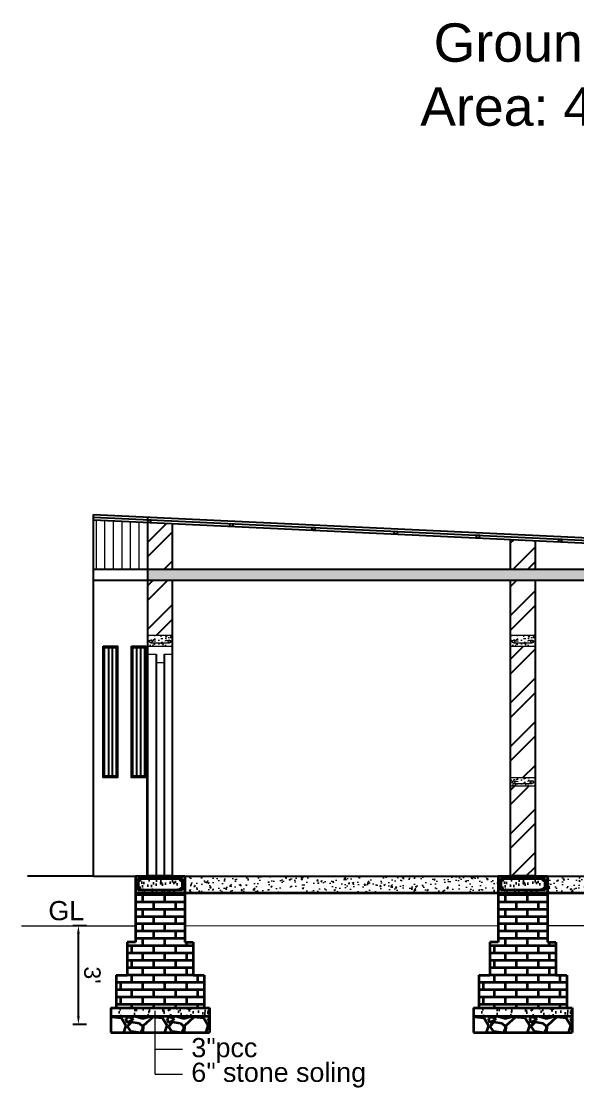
# Model space of a CAD drawing. Header units: inches. Extents: x 392906 to 410488, y -52747 to -40742.
# Drawn here: x 403344.5 to 403547.4, y -49827 to -49438 of the extents above; entities that cross this region are included whole.
import ezdxf

# ---------------------------------------------------------------- set-up
doc = ezdxf.new("R2010")
doc.units = ezdxf.units.IN
doc.header["$LTSCALE"] = 2
doc.header["$MEASUREMENT"] = 0
doc.header["$PDMODE"] = 34
doc.layers.get('0').update_dxf_attribs({"linetype": 'CONTINUOUS'})
doc.layers.get('DEFPOINTS').update_dxf_attribs({"color": 141, "linetype": 'CONTINUOUS'})
for name, color, linetype, lineweight in [('door', 20, 'CONTINUOUS', 35), ('steps', 253, 'CONTINUOUS', 20), ('WALL - A', 1, 'CONTINUOUS', 40)]:
    doc.layers.add(name, color=color, linetype=linetype, lineweight=lineweight)
doc.styles.add('Lettring Text', font='arial.ttf')
doc.styles.get("Standard").update_dxf_attribs({"font": 'ARIALN.TTF'})
doc.dimstyles.new('Copy of Standard', dxfattribs={"dimtxt": 6, "dimasz": 2.875, "dimexe": 2, "dimexo": 4, "dimgap": 2, "dimtad": 1, "dimdec": 0, "dimrnd": 1, "dimzin": 0, "dimdsep": 46, "dimlunit": 4, "dimtxsty": 'Lettring Text', "dimcen": 0.1, "dimclrd": 7, "dimclre": 7, "dimclrt": 7, "dimazin": 0, "dimtfac": 0.645, "dimtdec": 0, "dimtmove": 1, "dimatfit": 0, "dimfxl": 3, "dimfxlon": 1, "dimtfillclr": 256, "dimtolj": 1, "dimtzin": 0, "dimlwd": -1, "dimlwe": -1, "dimarcsym": 2})
pattern_1 = [(228.0127875, (42349.5264, -19019.0135), (-120, -135), [2.01804, -199.7863207]), (184.96974073, (42348.17636, -19020.5135), (180, 15), [3.46302, -342.8388714]), (132.51044708, (42344.7264, -19020.8135), (150, -165), [2.44182, -241.74048894]), (267.273689, (42338.87636, -19024.5635), (15, 300), [3.15357, -312.2033706]), (292.83365418, (42338.72636, -19027.7135), (-75, 180), [3.092325, -306.1405969]), (357.273689, (42339.92636, -19030.5635), (-300, 15), [3.15357, -312.2033706]), (37.69424047, (42343.07636, -19030.7135), (-195, -150), [4.170435, -412.87272823]), (72.25532837, (42346.37636, -19028.1635), (105, 330), [3.93732, -389.79482245]), (121.42956562, (42347.57636, -19024.4135), (-120, 195), [3.16425, -313.26109665]), (175.2363583, (42345.9264, -19021.7135), (165, -15), [3.61248, -177.0114387]), (222.3974378, (42342.32636, -19021.41347), (-180, -165), [4.67172, -462.5006251]), (138.81407483, (42353.7264, -19024.7135), (-105, 90), [1.594515, -157.8576722]), (171.4692344, (42352.52636, -19023.6635), (195, -30), [3.033555, -300.32267124]), (225, (42349.526, -19023.213), (-2e-15, -15), [2.121315, -19.09188844]), (203.1985905, (42348.4764, -19021.4135), (75, 30), [1.14237, -113.0942266]), (291.8014095, (42347.4264, -19021.8635), (-15, 45), [1.615545, -79.1619271]), (30.9637565, (42348.0264, -19023.3635), (45, 30), [2.623935, -84.8403434]), (161.5650512, (42350.2764, -19022.0135), (30, -15), [1.897365, -45.5367999]), (16.38954033, (42338.7264, -19021.8635), (150, 45), [2.658, -263.1426772]), (70.34617594, (42341.2764, -19021.1135), (-60, -165), [2.229915, -220.7611162]), (293.1985905, (42350.2764, -19019.0135), (-30, 75), [2.284725, -111.9518716]), (343.61045967, (42351.1764, -19021.1135), (-150, 45), [2.658, -263.1426772]), (339.4439548, (42338.7264, -19031.1635), (-75, 30), [2.5632, -125.5968562]), (294.77514057, (42341.1264, -19032.0635), (-75, 165), [2.14767, -212.61964595]), (66.8014095, (42350.4264, -19034.0135), (30, 75), [2.284725, -111.9518716]), (17.35402464, (42351.3264, -19031.9135), (-195, -60), [2.514465, -248.9313542]), (69.4439548, (42343.0764, -19034.0135), (-30, -75), [1.2816, -126.8784562]), (101.3099325, (42349.5264, -19034.0135), (-15, 60), [0.76485, -75.7204427]), (165.9637565, (42349.3764, -19033.2635), (45, -15), [3.092325, -58.7542594]), (186.00900596, (42346.3764, -19032.5135), (150, 15), [2.86575, -283.7088476]), (303.6900675, (42348.0264, -19024.7135), (-15, 30), [2.16333, -51.91993913]), (353.15722659, (42349.22636, -19026.5135), (255, -30), [3.77691, -373.91343936]), (60.9453959, (42352.9764, -19026.9635), (-60, -105), [1.54434, -152.8901121]), (90, (42353.726, -19025.613), (-15, 15), [0.9, -14.1]), (120.25643716, (42346.0764, -19032.0635), (60, -105), [2.08386, -206.30279984]), (48.0127875, (42345.0264, -19030.2635), (120, 135), [4.03608, -197.7682807]), (0, (42347.726, -19027.263), (15, 15), [3.9, -11.1]), (325.30484647, (42351.6264, -19027.2635), (150, -105), [2.37171, -234.7991145]), (254.0546041, (42353.5764, -19028.6135), (-15, -60), [2.18403, -107.01761834]), (207.64597536, (42352.97636, -19030.7135), (-285, -150), [3.555975, -352.04211273]), (175.42607874, (42349.82636, -19032.3635), (-195, 15), [3.761985, -372.4361011])]
pattern_2 = [(50, (339066.8935, 66762.3413), (5.73808146, -0.50201708), [0.6, -6.6]), (355, (339066.8935, 66762.341), (-1.11001067, 6.01753707), [0.48, -5.28]), (100.4514, (339067.3717, 66762.2994), (4.62807505, 5.51551634), [0.50992152, -5.6091369]), (46.1842, (339066.8935, 66763.941), (8.5379284, -1.3241521), [0.9, -9.9]), (96.6356, (339067.605, 66763.831), (7.47730164, 7.79294297), [0.7648823, -8.413704]), (351.1842, (339066.8935, 66763.941), (7.47729556, 7.7929488), [0.72, -7.92]), (21, (339067.6935, 66763.5413), (4.77525642, -3.22095113), [0.6, -6.6]), (326, (339067.6935, 66763.541), (1.94652266, 5.80120036), [0.48, -5.28]), (71.4514, (339068.0914, 66763.273), (6.72178103, 2.58024397), [0.50992152, -5.6091369]), (37.5, (339066.8935, 66762.3413), (0.097278843, 2.66315083), [0, -5.216, 0, -5.36, 0, -5.3]), (7.5, (339066.8935, 66762.3413), (2.1045563, 3.155293695), [0, -3.056, 0, -5.096, 0, -2.02]), (327.5, (339065.1095, 66762.3413), (4.27057949, -0.180438974), [0, -2, 0, -6.24, 0, -8.28]), (317.5, (339064.3095, 66762.3413), (4.66548935, 0.80083986), [0, -2.6, 0, -4.144, 0, -5.88])]
pattern_3 = [(228.0127875, (42481.7671, -19019.0135), (-120, -135), [2.01804, -199.7863207]), (184.96974073, (42480.41706, -19020.5135), (180, 15), [3.46302, -342.8388714]), (132.51044708, (42476.9671, -19020.8135), (150, -165), [2.44182, -241.74048894]), (267.273689, (42471.1171, -19024.5635), (15, 300), [3.15357, -312.2033706]), (292.83365418, (42470.9671, -19027.7135), (-75, 180), [3.092325, -306.1405969]), (357.273689, (42472.1671, -19030.5635), (-300, 15), [3.15357, -312.2033706]), (37.69424047, (42475.31706, -19030.7135), (-195, -150), [4.170435, -412.87272823]), (72.25532837, (42478.61706, -19028.1635), (105, 330), [3.93732, -389.79482245]), (121.42956562, (42479.8171, -19024.4135), (-120, 195), [3.16425, -313.26109665]), (175.2363583, (42478.1671, -19021.7135), (165, -15), [3.61248, -177.0114387]), (222.3974378, (42474.56706, -19021.41347), (-180, -165), [4.67172, -462.5006251]), (138.81407483, (42485.967, -19024.7135), (-105, 90), [1.594515, -157.8576722]), (171.4692344, (42484.7671, -19023.6635), (195, -30), [3.033555, -300.32267124]), (225, (42481.767, -19023.213), (-2e-15, -15), [2.121315, -19.09188844]), (203.1985905, (42480.717, -19021.4135), (75, 30), [1.14237, -113.0942266]), (291.8014095, (42479.667, -19021.8635), (-15, 45), [1.615545, -79.1619271]), (30.9637565, (42480.267, -19023.3635), (45, 30), [2.623935, -84.8403434]), (161.5650512, (42482.517, -19022.0135), (30, -15), [1.897365, -45.5367999]), (16.38954033, (42470.9671, -19021.8635), (150, 45), [2.658, -263.1426772]), (70.34617594, (42473.5171, -19021.1135), (-60, -165), [2.229915, -220.7611162]), (293.1985905, (42482.517, -19019.0135), (-30, 75), [2.284725, -111.9518716]), (343.61045967, (42483.4171, -19021.1135), (-150, 45), [2.658, -263.1426772]), (339.4439548, (42470.967, -19031.1635), (-75, 30), [2.5632, -125.5968562]), (294.77514057, (42473.3671, -19032.0635), (-75, 165), [2.14767, -212.61964595]), (66.8014095, (42482.667, -19034.0135), (30, 75), [2.284725, -111.9518716]), (17.35402464, (42483.5671, -19031.9135), (-195, -60), [2.514465, -248.9313542]), (69.4439548, (42475.317, -19034.0135), (-30, -75), [1.2816, -126.8784562]), (101.3099325, (42481.767, -19034.0135), (-15, 60), [0.76485, -75.7204427]), (165.9637565, (42481.617, -19033.2635), (45, -15), [3.092325, -58.7542594]), (186.00900596, (42478.6171, -19032.5135), (150, 15), [2.86575, -283.7088476]), (303.6900675, (42480.267, -19024.7135), (-15, 30), [2.16333, -51.91993913]), (353.15722659, (42481.46706, -19026.5135), (255, -30), [3.77691, -373.91343936]), (60.9453959, (42485.217, -19026.9635), (-60, -105), [1.54434, -152.8901121]), (90, (42485.967, -19025.613), (-15, 15), [0.9, -14.1]), (120.25643716, (42478.3171, -19032.0635), (60, -105), [2.08386, -206.30279984]), (48.0127875, (42477.2671, -19030.2635), (120, 135), [4.03608, -197.7682807]), (0, (42479.967, -19027.263), (15, 15), [3.9, -11.1]), (325.30484647, (42483.8671, -19027.2635), (150, -105), [2.37171, -234.7991145]), (254.0546041, (42485.817, -19028.6135), (-15, -60), [2.18403, -107.01761834]), (207.64597536, (42485.21706, -19030.7135), (-285, -150), [3.555975, -352.04211273]), (175.42607874, (42482.06706, -19032.3635), (-195, 15), [3.761985, -372.4361011])]
pattern_4 = [(50, (339199.134, 66762.3413), (5.73808146, -0.50201708), [0.6, -6.6]), (355, (339199.134, 66762.341), (-1.11001067, 6.01753707), [0.48, -5.28]), (100.4514, (339199.6124, 66762.2994), (4.62807505, 5.51551634), [0.50992152, -5.6091369]), (46.1842, (339199.134, 66763.941), (8.5379284, -1.3241521), [0.9, -9.9]), (96.6356, (339199.846, 66763.831), (7.47730164, 7.79294297), [0.7648823, -8.413704]), (351.1842, (339199.134, 66763.941), (7.47729556, 7.7929488), [0.72, -7.92]), (21, (339199.934, 66763.5413), (4.77525642, -3.22095113), [0.6, -6.6]), (326, (339199.934, 66763.541), (1.94652266, 5.80120036), [0.48, -5.28]), (71.4514, (339200.332, 66763.273), (6.72178103, 2.58024397), [0.50992152, -5.6091369]), (37.5, (339199.1342, 66762.3413), (0.097278843, 2.66315083), [0, -5.216, 0, -5.36, 0, -5.3]), (7.5, (339199.1342, 66762.3413), (2.1045563, 3.155293695), [0, -3.056, 0, -5.096, 0, -2.02]), (327.5, (339197.3502, 66762.3413), (4.27057949, -0.180438974), [0, -2, 0, -6.24, 0, -8.28]), (317.5, (339196.5502, 66762.3413), (4.66548935, 0.80083986), [0, -2.6, 0, -4.144, 0, -5.88])]
pattern_5 = [(50, (0, 0), (5.73808146, -0.50201708), [0.6, -6.6]), (355, (0, 0), (-1.11001067, 6.01753707), [0.48, -5.28]), (100.4514445, (0.478, -0.042), (4.628070774, 5.51551993), [0.50992154, -5.6091369]), (46.1842, (0, 1.6), (8.53793065, -1.32415425), [0.9, -9.9]), (96.6356355, (0.7115, 1.49), (7.47729557, 7.7929488), [0.76488274, -8.41371008]), (351.184164, (0, 1.6), (7.47729556, 7.7929488), [0.72, -7.92]), (21, (0.8, 1.2), (4.775256417, -3.220951125), [0.6, -6.6]), (326, (0.8, 1.2), (1.946522655, 5.80120036), [0.48, -5.28]), (71.4514447, (1.198, 0.9316), (6.721779014, 2.58024922), [0.50992152, -5.6091369]), (37.5, (0, 0), (0.097278843, 2.663150831), [0, -5.216, 0, -5.36, 0, -5.3]), (7.5, (0, 0), (2.1045563, 3.155293695), [0, -3.056, 0, -5.096, 0, -2.02]), (327.5, (-1.784, 0), (4.270579489, -0.180438974), [0, -2, 0, -6.24, 0, -8.28]), (317.5, (-2.584, 0), (4.665489355, 0.80083986), [0, -2.6, 0, -4.144, 0, -5.88])]

# ---------------------------------------------------------------- blocks, each defined once
blk = doc.blocks.new('*D833')
at = {"color": 7, "transparency": 16777216}
for p, q in [((403368.32, -49767.89), (403363.32, -49767.89)), ((403365.32, -49801.01), (403365.32, -49770.76)), ((403368.32, -49803.88), (403363.32, -49803.88))]:
    blk.add_line(p, q, dxfattribs=at)
at = {"color": 7, "linetype": 'ByBlock', "transparency": 16777216}
for points in [[(403365.8, -49770.76), (403364.84, -49770.76), (403365.32, -49767.89)], [(403365.8, -49801.01), (403364.85, -49801.01), (403365.32, -49803.88)]]:
    blk.add_solid(points, dxfattribs=at)
at = {"layer": 'DEFPOINTS', "color": 0, "linetype": 'ByBlock', "transparency": 16777216}
for p in [(403365.32, -49767.89), (403377.14, -49767.89), (403377.14, -49803.88)]:
    blk.add_point(p, dxfattribs=at)
at = {"color": 7, "linetype": 'ByBlock', "lineweight": 5, "transparency": 16777216, "insert": (403370.39, -49785.88), "char_height": 6, "attachment_point": 5, "rotation": 270.0012, "style": 'Lettring Text'}
blk.add_mtext("\\A1;3'", dxfattribs=at)

msp = doc.modelspace()

# ---------------------------------------------------------------- hatches: boundary and pattern name
at = {"linetype": 'ByBlock', "lineweight": 5}
h = msp.add_hatch(dxfattribs=at)
h.set_pattern_fill('AR-CONC', scale=0.5, style=0)
h.set_pattern_definition([(50, (357151.6978, 19141.8703), (3.58630091, -0.31376067), [0.375, -4.125]), (355, (357151.6978, 19141.8703), (-0.69375667, 3.76096067), [0.3, -3.3]), (100.4514, (357151.9966, 19141.844), (2.89254691, 3.44719771), [0.31870095, -3.50571056]), (46.1842, (357151.698, 19142.8703), (5.33620524, -0.82759507), [0.5625, -6.1875]), (96.6356, (357152.1425, 19142.8013), (4.67331353, 4.87058935), [0.47805144, -5.258565]), (351.1842, (357151.698, 19142.87), (4.67330973, 4.870593), [0.45, -4.95]), (21, (357152.1978, 19142.6203), (2.98453526, -2.01309445), [0.375, -4.125]), (326, (357152.1978, 19142.6203), (1.21657666, 3.62575023), [0.3, -3.3]), (71.4514, (357152.4465, 19142.4525), (4.20111314, 1.61265248), [0.31870095, -3.50571056]), (37.5, (357151.6978, 19141.8703), (0.060799277, 1.66446927), [0, -3.26, 0, -3.35, 0, -3.3125]), (7.5, (357151.6978, 19141.8703), (1.315347687, 1.97205856), [0, -1.91, 0, -3.185, 0, -1.2625]), (327.5, (357150.5828, 19141.8703), (2.66911218, -0.112774359), [0, -1.25, 0, -3.9, 0, -5.175]), (317.5, (357150.0828, 19141.8703), (2.91593085, 0.50052491), [0, -1.625, 0, -2.59, 0, -3.675])])
h.paths.add_polyline_path([(403399.62, -49661.88), (403390.62, -49661.88), (403390.62, -49665.88), (403399.62, -49665.88)])
edge = h.paths.add_edge_path(flags=16)
edge.add_arc((403398.54, -49664.52), 0.496, 180, 268.058, ccw=False)
edge.add_arc((403398.54, -49664.52), 0.496, 0, 180, ccw=False)
edge.add_arc((403398.54, -49664.52), 0.496, -91.942, 0, ccw=False)
edge.add_line((403398.52, -49665.02), (403391.72, -49665.02))
edge.add_arc((403391.71, -49664.52), 0.496, 180, 271.942, ccw=False)
edge.add_arc((403391.71, -49664.52), 0.496, 0, 180, ccw=False)
edge.add_arc((403391.71, -49664.52), 0.496, -88.058, 0, ccw=False)
edge.add_line((403391.72, -49665.02), (403398.52, -49665.02))
h = msp.add_hatch(color=7, dxfattribs=at)
h.paths.add_polyline_path([(403399.04, -49664.25, 0.414214), (403398.54, -49663.75), (403398.37, -49663.78, 0.315664), (403398.04, -49664.25, 1)])
h.paths.add_polyline_path([(403391.87, -49663.78), (403391.71, -49663.75, 0.414214), (403391.21, -49664.25, 0.404321), (403391.69, -49664.75), (403391.72, -49664.75, 0.404321), (403392.2, -49664.25, 0.315664)])
h = msp.add_hatch(dxfattribs=at)
h.set_pattern_fill('AR-CONC', scale=0.5, style=0)
h.set_pattern_definition([(50, (357283.956, 19141.8703), (3.58630091, -0.31376067), [0.375, -4.125]), (355, (357283.956, 19141.8703), (-0.69375667, 3.76096067), [0.3, -3.3]), (100.4514, (357284.2547, 19141.844), (2.89254691, 3.44719771), [0.31870095, -3.50571056]), (46.1842, (357283.956, 19142.8703), (5.33620524, -0.82759507), [0.5625, -6.1875]), (96.6356, (357284.4006, 19142.8013), (4.67331353, 4.87058935), [0.47805144, -5.258565]), (351.1842, (357283.956, 19142.87), (4.67330973, 4.870593), [0.45, -4.95]), (21, (357284.456, 19142.6203), (2.98453526, -2.01309445), [0.375, -4.125]), (326, (357284.456, 19142.6203), (1.21657666, 3.62575023), [0.3, -3.3]), (71.4514, (357284.7046, 19142.4525), (4.20111314, 1.61265248), [0.31870095, -3.50571056]), (37.5, (357283.9559, 19141.8703), (0.060799277, 1.66446927), [0, -3.26, 0, -3.35, 0, -3.3125]), (7.5, (357283.9559, 19141.8703), (1.315347687, 1.97205856), [0, -1.91, 0, -3.185, 0, -1.2625]), (327.5, (357282.8409, 19141.8703), (2.66911218, -0.112774359), [0, -1.25, 0, -3.9, 0, -5.175]), (317.5, (357282.3409, 19141.8703), (2.91593085, 0.50052491), [0, -1.625, 0, -2.59, 0, -3.675])])
h.paths.add_polyline_path([(403531.88, -49661.88), (403522.88, -49661.88), (403522.88, -49665.88), (403531.88, -49665.88)])
edge = h.paths.add_edge_path(flags=16)
edge.add_arc((403530.8, -49664.52), 0.496, 180, 268.058, ccw=False)
edge.add_arc((403530.8, -49664.52), 0.496, 0, 180, ccw=False)
edge.add_arc((403530.8, -49664.52), 0.496, -91.942, 0, ccw=False)
edge.add_line((403530.78, -49665.02), (403523.98, -49665.02))
edge.add_arc((403523.96, -49664.52), 0.496, 180, 271.942, ccw=False)
edge.add_arc((403523.96, -49664.52), 0.496, 0, 180, ccw=False)
edge.add_arc((403523.96, -49664.52), 0.496, -88.058, 0, ccw=False)
edge.add_line((403523.98, -49665.02), (403530.78, -49665.02))
h = msp.add_hatch(color=7, dxfattribs=at)
h.paths.add_polyline_path([(403531.29, -49664.25, 0.414214), (403530.8, -49663.75), (403530.63, -49663.78, 0.315664), (403530.3, -49664.25, 1)])
h.paths.add_polyline_path([(403524.13, -49663.78), (403523.96, -49663.75, 0.414214), (403523.47, -49664.25, 0.404321), (403523.95, -49664.75), (403523.98, -49664.75, 0.404321), (403524.46, -49664.25, 0.315664)])
h = msp.add_hatch(dxfattribs=at)
h.set_pattern_fill('AR-CONC', scale=0.5, style=0)
h.set_pattern_definition([(50, (357283.956, 19090.8703), (3.58630091, -0.31376067), [0.375, -4.125]), (355, (357283.956, 19090.8703), (-0.69375667, 3.76096067), [0.3, -3.3]), (100.4514, (357284.2547, 19090.844), (2.89254691, 3.44719771), [0.31870095, -3.50571056]), (46.1842, (357283.956, 19091.8703), (5.33620524, -0.82759507), [0.5625, -6.1875]), (96.6356, (357284.4006, 19091.8013), (4.67331353, 4.87058935), [0.47805144, -5.258565]), (351.1842, (357283.956, 19091.87), (4.67330973, 4.870593), [0.45, -4.95]), (21, (357284.456, 19091.6203), (2.98453526, -2.01309445), [0.375, -4.125]), (326, (357284.456, 19091.6203), (1.21657666, 3.62575023), [0.3, -3.3]), (71.4514, (357284.7046, 19091.4525), (4.20111314, 1.61265248), [0.31870095, -3.50571056]), (37.5, (357283.9559, 19090.8703), (0.060799277, 1.66446927), [0, -3.26, 0, -3.35, 0, -3.3125]), (7.5, (357283.9559, 19090.8703), (1.315347687, 1.97205856), [0, -1.91, 0, -3.185, 0, -1.2625]), (327.5, (357282.8409, 19090.8703), (2.66911218, -0.112774359), [0, -1.25, 0, -3.9, 0, -5.175]), (317.5, (357282.3409, 19090.8703), (2.91593085, 0.50052491), [0, -1.625, 0, -2.59, 0, -3.675])])
h.paths.add_polyline_path([(403531.88, -49713.88), (403522.88, -49713.88), (403522.88, -49716.88), (403531.88, -49716.88)])
h.paths.add_polyline_path([(403530.78, -49716.02, -0.404321), (403530.3, -49715.52, -1), (403531.29, -49715.52, -0.424176), (403530.78, -49716.02), (403523.98, -49716.02, -0.424176), (403523.47, -49715.52, -1), (403524.46, -49715.52, -0.404321), (403523.98, -49716.02)], flags=16)
h = msp.add_hatch(color=7, dxfattribs=at)
h.paths.add_polyline_path([(403531.29, -49715.52, 0.414214), (403530.8, -49715.03), (403530.63, -49715.06, 0.315664), (403530.3, -49715.52, 1)])
h.paths.add_polyline_path([(403524.13, -49715.06), (403523.96, -49715.03, 0.414214), (403523.47, -49715.52, 0.404321), (403523.95, -49716.02), (403523.98, -49716.02, 0.404321), (403524.46, -49715.52, 0.315664)])
at = {"layer": 'door', "ltscale": 0.5}
h = msp.add_hatch(dxfattribs=at)
h.set_pattern_fill('AR-CONC', color=256, scale=0.8, style=0)
h.set_pattern_definition(pattern_5)
h.paths.add_polyline_path([(403753.38, -49637.88), (403390.62, -49637.88), (403390.62, -49641.88), (403753.38, -49641.88)])
h = msp.add_hatch(dxfattribs=at)
h.set_pattern_fill('AR-CONC', color=256, scale=0.8, style=0)
h.set_pattern_definition(pattern_2)
h.paths.add_polyline_path([(403404.14, -49749.88), (403386.14, -49749.88), (403386.14, -49755.88), (403404.14, -49755.88), (403404.14, -49750.83)])
h.paths.add_polyline_path([(403403.14, -49750.83), (403403.14, -49754.88), (403387.14, -49754.88), (403387.14, -49750.83), (403387.44, -49750.83, -0.049683), (403387.51, -49750.83)], flags=16)
h.paths.add_polyline_path([(403403.13, -49751.17, -1), (403402.46, -49751.17, -1)], flags=0)
h.paths.add_polyline_path([(403403.14, -49754.55, -1), (403402.47, -49754.55, -1)], flags=16)
h.paths.add_polyline_path([(403387.81, -49754.55, -1), (403387.14, -49754.55, -1)], flags=16)
h = msp.add_hatch(dxfattribs=at)
h.set_pattern_fill('AR-CONC', color=256, scale=0.8, style=0)
h.set_pattern_definition(pattern_2)
h.paths.add_polyline_path([(403403.14, -49750.83), (403387.14, -49750.83), (403387.14, -49754.88), (403403.14, -49754.88)])
h = msp.add_hatch(color=256, dxfattribs=at)
h.paths.add_polyline_path([(403387.81, -49751.16, 0.385424), (403387.51, -49750.83), (403387.44, -49750.83, 0.385424), (403387.14, -49751.16, 1)])
h.paths.add_polyline_path([(403387.14, -49754.55, 1), (403387.81, -49754.55, 1)])
h.paths.add_polyline_path([(403402.46, -49751.17, 1), (403403.13, -49751.17, 1)])
h.paths.add_polyline_path([(403402.47, -49754.55, 1), (403403.14, -49754.55, 1)])
h = msp.add_hatch(dxfattribs=at)
h.set_pattern_fill('AR-CONC', color=256, scale=0.8, style=0)
h.set_pattern_definition(pattern_4)
h.paths.add_polyline_path([(403536.38, -49749.88), (403518.38, -49749.88), (403518.38, -49755.88), (403536.38, -49755.88), (403536.38, -49750.83)])
h.paths.add_polyline_path([(403535.38, -49750.83), (403535.38, -49754.88), (403519.38, -49754.88), (403519.38, -49750.83), (403519.68, -49750.83, -0.049683), (403519.75, -49750.83)], flags=16)
h.paths.add_polyline_path([(403535.37, -49751.17, -1), (403534.71, -49751.17, -1)], flags=0)
h.paths.add_polyline_path([(403535.38, -49754.55, -1), (403534.71, -49754.55, -1)], flags=16)
h.paths.add_polyline_path([(403520.05, -49754.55, -1), (403519.38, -49754.55, -1)], flags=16)
h = msp.add_hatch(dxfattribs=at)
h.set_pattern_fill('AR-CONC', color=256, scale=0.8, style=0)
h.set_pattern_definition(pattern_4)
h.paths.add_polyline_path([(403535.38, -49750.83), (403519.38, -49750.83), (403519.38, -49754.88), (403535.38, -49754.88)])
h = msp.add_hatch(color=256, dxfattribs=at)
h.paths.add_polyline_path([(403520.05, -49751.16, 0.385424), (403519.75, -49750.83), (403519.68, -49750.83, 0.385424), (403519.38, -49751.16, 1)])
h.paths.add_polyline_path([(403519.38, -49754.55, 1), (403520.05, -49754.55, 1)])
h.paths.add_polyline_path([(403534.71, -49751.17, 1), (403535.37, -49751.17, 1)])
h.paths.add_polyline_path([(403534.71, -49754.55, 1), (403535.38, -49754.55, 1)])
at = {"layer": 'door', "ltscale": 0.5, "transparency": 33554648}
h = msp.add_hatch(dxfattribs=at)
h.set_pattern_fill('AR-BRSTD', color=256)
h.set_pattern_definition([(0, (247992.8195, -22862.453), (0, 2.667), []), (90, (247992.8195, -22862.453), (-4, 2.667), [2.667, -2.667])])
h.paths.add_polyline_path([(403404.14, -49755.88), (403386.14, -49755.88), (403386.14, -49773.88), (403404.14, -49773.88)])
h.paths.add_polyline_path([(403407.14, -49773.88), (403383.14, -49773.88), (403383.14, -49785.88), (403404.14, -49785.88), (403407.14, -49785.88)])
h.paths.add_polyline_path([(403411.14, -49785.88), (403404.14, -49785.88), (403383.14, -49785.88), (403379.14, -49785.88), (403379.14, -49797.88), (403411.14, -49797.88)])
h = msp.add_hatch(dxfattribs=at)
h.set_pattern_fill('AR-BRSTD', color=256)
h.set_pattern_definition([(0, (248125.0602, -22862.453), (0, 2.667), []), (90, (248125.0602, -22862.453), (-4, 2.667), [2.667, -2.667])])
h.paths.add_polyline_path([(403536.38, -49755.88), (403518.38, -49755.88), (403518.38, -49773.88), (403536.38, -49773.88)])
h.paths.add_polyline_path([(403539.38, -49773.88), (403515.38, -49773.88), (403515.38, -49785.88), (403536.38, -49785.88), (403539.38, -49785.88)])
h.paths.add_polyline_path([(403543.38, -49785.88), (403536.38, -49785.88), (403515.38, -49785.88), (403511.38, -49785.88), (403511.38, -49797.88), (403543.38, -49797.88)])
at = {"layer": 'door', "ltscale": 0.5}
h = msp.add_hatch(dxfattribs=at)
h.set_pattern_fill('AR-CONC', color=256, style=0)
h.set_pattern_definition([(50, (398627.401, 18645), (7.17260183, -0.62752135), [0.75, -8.25]), (355, (398627.401, 18645), (-1.3875133, 7.5219213), [0.6, -6.6]), (100.4514, (398627.999, 18644.9476), (5.7850938, 6.8943954), [0.6374019, -7.0114211]), (46.1842, (398627.401, 18647), (10.6724105, -1.6551901), [1.125, -12.375]), (96.6356, (398628.29, 18646.862), (9.346627, 9.7411787), [0.9561029, -10.51713]), (351.1842, (398627.401, 18647), (9.3466195, 9.741186), [0.9, -9.9]), (21, (398628.401, 18646.5), (5.9690705, -4.0261889), [0.75, -8.25]), (326, (398628.401, 18646.5), (2.4331533, 7.25150045), [0.6, -6.6]), (71.4514, (398628.8984, 18646.1644), (8.4022263, 3.225305), [0.6374019, -7.0114211]), (37.5, (398627.401, 18645), (0.12159855, 3.32893854), [0, -6.52, 0, -6.7, 0, -6.625]), (7.5, (398627.401, 18645), (2.63069537, 3.94411712), [0, -3.82, 0, -6.37, 0, -2.525]), (327.5, (398625.171, 18645), (5.33822436, -0.22554872), [0, -2.5, 0, -7.8, 0, -10.35]), (317.5, (398624.171, 18645), (5.8318617, 1.00104982), [0, -3.25, 0, -5.18, 0, -7.35])])
h.paths.add_polyline_path([(403413.14, -49797.88), (403377.14, -49797.88), (403377.14, -49800.88), (403413.14, -49800.88)])
h = msp.add_hatch(dxfattribs=at)
h.set_pattern_fill('AR-CONC', color=256, style=0)
h.set_pattern_definition([(50, (398759.6417, 18645), (7.17260183, -0.62752135), [0.75, -8.25]), (355, (398759.642, 18645), (-1.3875133, 7.5219213), [0.6, -6.6]), (100.4514, (398760.2394, 18644.9476), (5.7850938, 6.8943954), [0.6374019, -7.0114211]), (46.1842, (398759.642, 18647), (10.6724105, -1.6551901), [1.125, -12.375]), (96.6356, (398760.531, 18646.862), (9.346627, 9.7411787), [0.9561029, -10.51713]), (351.1842, (398759.642, 18647), (9.3466195, 9.741186), [0.9, -9.9]), (21, (398760.6417, 18646.5), (5.9690705, -4.0261889), [0.75, -8.25]), (326, (398760.642, 18646.5), (2.4331533, 7.25150045), [0.6, -6.6]), (71.4514, (398761.139, 18646.1644), (8.4022263, 3.225305), [0.6374019, -7.0114211]), (37.5, (398759.6417, 18645), (0.12159855, 3.32893854), [0, -6.52, 0, -6.7, 0, -6.625]), (7.5, (398759.6417, 18645), (2.63069537, 3.94411712), [0, -3.82, 0, -6.37, 0, -2.525]), (327.5, (398757.4117, 18645), (5.33822436, -0.22554872), [0, -2.5, 0, -7.8, 0, -10.35]), (317.5, (398756.4117, 18645), (5.8318617, 1.00104982), [0, -3.25, 0, -5.18, 0, -7.35])])
h.paths.add_polyline_path([(403545.38, -49797.88), (403509.38, -49797.88), (403509.38, -49800.88), (403545.38, -49800.88)])
at = {"layer": 'door', "ltscale": 0.5, "transparency": 33554648}
h = msp.add_hatch(dxfattribs=at)
h.set_pattern_fill('GRAVEL', color=256, scale=15)
h.set_pattern_definition(pattern_1)
h.paths.add_polyline_path([(403393.29, -49800.88), (403377.14, -49800.88), (403377.14, -49806.88), (403393.29, -49806.88)])
h = msp.add_hatch(dxfattribs=at)
h.set_pattern_fill('GRAVEL', color=256, scale=15)
h.set_pattern_definition(pattern_1)
h.paths.add_polyline_path([(403413.14, -49806.88), (403413.14, -49800.88), (403393.29, -49800.88), (403393.29, -49806.88)])
h = msp.add_hatch(dxfattribs=at)
h.set_pattern_fill('GRAVEL', color=256, scale=15)
h.set_pattern_definition(pattern_3)
h.paths.add_polyline_path([(403525.53, -49800.88), (403509.38, -49800.88), (403509.38, -49806.88), (403525.53, -49806.88)])
h = msp.add_hatch(dxfattribs=at)
h.set_pattern_fill('GRAVEL', color=256, scale=15)
h.set_pattern_definition(pattern_3)
h.paths.add_polyline_path([(403545.38, -49806.88), (403545.38, -49800.88), (403525.53, -49800.88), (403525.53, -49806.88)])
at = {"layer": 'steps', "ltscale": 0.3}
h = msp.add_hatch(dxfattribs=at)
h.set_pattern_fill('ANSI31', scale=25, angle=45)
h.paths.add_polyline_path([(403390.62, -49620.81), (403370.81, -49619.88), (403370.81, -49637.88), (403390.62, -49637.88)])
h = msp.add_hatch(dxfattribs=at)
h.set_pattern_fill('AR-CONC', scale=0.8, style=0)
h.set_pattern_definition([(50, (-1102.26, -2836.4753), (5.73808146, -0.50201708), [0.6, -6.6]), (355, (-1102.26, -2836.4753), (-1.11001067, 6.01753707), [0.48, -5.28]), (100.4514445, (-1101.7817, -2836.517), (4.628070774, 5.51551993), [0.50992154, -5.6091369]), (46.1842, (-1102.26, -2834.875), (8.53793065, -1.32415425), [0.9, -9.9]), (96.6356355, (-1101.548, -2834.986), (7.47729557, 7.7929488), [0.76488274, -8.41371008]), (351.184164, (-1102.26, -2834.875), (7.47729556, 7.7929488), [0.72, -7.92]), (21, (-1101.46, -2835.2753), (4.775256417, -3.220951125), [0.6, -6.6]), (326, (-1101.46, -2835.2753), (1.946522655, 5.80120036), [0.48, -5.28]), (71.4514447, (-1101.062, -2835.5437), (6.721779014, 2.58024922), [0.50992152, -5.6091369]), (37.5, (-1102.2598, -2836.4753), (0.097278843, 2.663150831), [0, -5.216, 0, -5.36, 0, -5.3]), (7.5, (-1102.2598, -2836.4753), (2.1045563, 3.155293695), [0, -3.056, 0, -5.096, 0, -2.02]), (327.5, (-1104.0438, -2836.4753), (4.270579489, -0.180438974), [0, -2, 0, -6.24, 0, -8.28]), (317.5, (-1104.844, -2836.4753), (4.665489355, 0.80083986), [0, -2.6, 0, -4.144, 0, -5.88])])
h.paths.add_polyline_path([(403404.14, -49749.88), (403404.14, -49755.88), (403518.38, -49755.88), (403518.38, -49749.88)])
h = msp.add_hatch(dxfattribs=at)
h.set_pattern_fill('AR-CONC', scale=0.8, style=0)
h.set_pattern_definition(pattern_5)
h.paths.add_polyline_path([(403574.89, -49749.88), (403536.38, -49749.88), (403536.38, -49755.88), (403574.89, -49755.88)])
at = {"layer": 'WALL - A', "lineweight": 25}
h = msp.add_hatch(dxfattribs=at)
h.set_pattern_fill('ANSI32', color=256, scale=30, style=0)
h.paths.add_polyline_path([(403399.66, -49621.24), (403391.62, -49620.86), (403391.62, -49620.87), (403390.64, -49620.81), (403390.62, -49620.81), (403390.62, -49637.88), (403399.66, -49637.88)])
h = msp.add_hatch(dxfattribs=at)
h.set_pattern_fill('ANSI32', color=256, scale=30, style=0)
h.paths.add_polyline_path([(403531.88, -49627.46), (403522.88, -49627.04), (403522.88, -49637.88), (403531.88, -49637.88)])
h = msp.add_hatch(dxfattribs=at)
h.set_pattern_fill('ANSI32', color=256, scale=30, style=0)
h.paths.add_polyline_path([(403399.66, -49641.88), (403390.62, -49641.88), (403390.62, -49661.88), (403399.66, -49661.88)])
h = msp.add_hatch(dxfattribs=at)
h.set_pattern_fill('ANSI32', color=256, scale=30, style=0)
h.paths.add_polyline_path([(403531.88, -49641.88), (403522.88, -49641.88), (403522.88, -49661.88), (403531.88, -49661.88)])
h = msp.add_hatch(dxfattribs=at)
h.set_pattern_fill('ANSI32', color=256, scale=30, style=0)
h.paths.add_polyline_path([(403531.88, -49665.88), (403522.88, -49665.88), (403522.88, -49713.88), (403531.88, -49713.88)])
h = msp.add_hatch(dxfattribs=at)
h.set_pattern_fill('ANSI32', color=256, scale=30, style=0)
h.paths.add_polyline_path([(403531.88, -49716.88), (403522.88, -49716.88), (403522.88, -49749.88), (403531.88, -49749.88)])

# ---------------------------------------------------------------- linework, layer by layer
at = {"ltscale": 0.5}
for p, q in [((403370.81, -49617.88), (403783.38, -49637.29)), ((403370.81, -49619.88), (403370.81, -49617.88)), ((403370.81, -49618.88), (403783.38, -49638.29)), ((403390.62, -49637.88), (403390.62, -49618.81)), ((403370.81, -49749.88), (403370.81, -49619.88)), ((403370.81, -49619.88), (403783.38, -49639.29)), ((403399.66, -49637.88), (403399.66, -49621.24)), ((403522.88, -49637.88), (403522.88, -49627.04)), ((403531.88, -49627.46), (403531.88, -49637.88)), ((403370.81, -49637.88), (403753.38, -49637.88)), ((403390.62, -49749.88), (403390.62, -49637.88)), ((403370.81, -49641.88), (403753.38, -49641.88)), ((403399.66, -49749.88), (403399.66, -49641.88)), ((403522.88, -49749.88), (403522.88, -49641.88)), ((403531.88, -49641.88), (403531.88, -49749.88)), ((403374.82, -49666.38), (403379.07, -49666.38)), ((403374.82, -49713.38), (403374.82, -49666.38)), ((403376.24, -49666.38), (403376.24, -49713.38)), ((403377.66, -49666.38), (403377.66, -49713.38)), ((403379.07, -49666.38), (403379.07, -49713.38)), ((403385.15, -49666.38), (403389.4, -49666.38)), ((403385.15, -49713.38), (403385.15, -49666.38)), ((403386.56, -49666.38), (403386.56, -49713.38)), ((403387.98, -49666.38), (403387.98, -49713.38)), ((403389.4, -49666.38), (403389.4, -49713.38)), ((403390.4, -49666.38), (403390.62, -49666.38)), ((403390.4, -49749.88), (403390.4, -49666.38)), ((403393.62, -49668.88), (403393.62, -49749.88)), ((403396.62, -49668.88), (403396.62, -49749.88)), ((403379.07, -49713.38), (403374.82, -49713.38)), ((403389.4, -49713.38), (403385.15, -49713.38)), ((403370.81, -49749.88), (403346.81, -49749.88)), ((403370.81, -49749.88), (403753.38, -49749.88)), ((403390.62, -49749.88), (403399.66, -49749.88)), ((403390.64, -49749.88), (403399.64, -49749.88)), ((403522.88, -49749.88), (403531.88, -49749.88)), ((403522.88, -49749.88), (403531.88, -49749.88))]:
    msp.add_line(p, q, dxfattribs=at)
at = {"color": 7, "linetype": 'ByBlock', "lineweight": 5}
for p, q in [((403390.62, -49661.88), (403399.62, -49661.88)), ((403391.69, -49664.75), (403398.54, -49664.75)), ((403391.71, -49663.75), (403393.45, -49664.06)), ((403398.54, -49663.75), (403396.79, -49664.06)), ((403522.88, -49661.88), (403531.88, -49661.88)), ((403523.95, -49664.75), (403530.8, -49664.75)), ((403523.96, -49663.75), (403525.71, -49664.06)), ((403530.8, -49663.75), (403529.05, -49664.06)), ((403389.9, -49665.88), (403399.62, -49665.88)), ((403390.62, -49665.88), (403399.62, -49665.88)), ((403390.62, -49668.88), (403393.62, -49668.88)), ((403396.62, -49668.88), (403399.66, -49668.88)), ((403522.88, -49665.88), (403531.88, -49665.88)), ((403522.88, -49665.88), (403531.88, -49665.88)), ((403393.62, -49671.88), (403396.62, -49671.88)), ((403522.88, -49713.88), (403531.88, -49713.88)), ((403523.95, -49716.02), (403530.8, -49716.02)), ((403523.96, -49715.03), (403525.71, -49715.33)), ((403530.8, -49715.03), (403529.05, -49715.33)), ((403522.88, -49716.88), (403531.88, -49716.88)), ((403522.88, -49716.88), (403531.88, -49716.88)), ((403393.29, -49822.04), (403393.29, -49798.98)), ((403393.29, -49812.95), (403403.29, -49812.95)), ((403393.29, -49822.04), (403403.29, -49822.04))]:
    msp.add_line(p, q, dxfattribs=at)
at = {"color": 7, "linetype": 'ByBlock', "lineweight": 5, "ltscale": 10}
for p, q in [((403344.51, -49767.89), (403386.14, -49767.89)), ((403404.14, -49767.89), (403518.38, -49767.88)), ((403536.38, -49767.88), (403574.89, -49767.88))]:
    msp.add_line(p, q, dxfattribs=at)
at = {"ltscale": 0.5}
for points in [[(403390.68, -49619.81), (403391.68, -49619.87), (403391.62, -49620.87), (403390.62, -49620.81)], [(403420.64, -49621.22), (403421.64, -49621.27), (403421.6, -49622.27), (403420.6, -49622.22)], [(403450.61, -49622.63), (403451.61, -49622.68), (403451.56, -49623.68), (403450.56, -49623.63)], [(403480.58, -49624.04), (403481.58, -49624.09), (403481.53, -49625.09), (403480.53, -49625.04)], [(403510.54, -49625.45), (403511.54, -49625.5), (403511.5, -49626.5), (403510.5, -49626.45)], [(403540.51, -49626.86), (403541.51, -49626.91), (403541.46, -49627.91), (403540.46, -49627.86)], [(403374.32, -49665.88), (403379.57, -49665.88), (403379.57, -49713.88), (403374.32, -49713.88)], [(403384.65, -49665.88), (403389.9, -49665.88), (403389.9, -49713.88), (403384.65, -49713.88)]]:
    msp.add_lwpolyline(points, close=True, dxfattribs=at)
at = {"color": 7, "linetype": 'ByBlock', "lineweight": 5}
for centre in [(403391.71, -49664.25), (403398.54, -49664.25), (403523.96, -49664.25), (403530.8, -49664.25), (403523.96, -49715.52), (403530.8, -49715.52)]:
    msp.add_circle(centre, 0.496, dxfattribs=at)
at = {"layer": 'door', "ltscale": 0.5}
for p, q in [((403386.14, -49749.88), (403404.14, -49749.88)), ((403386.14, -49749.88), (403386.14, -49773.88)), ((403403.14, -49750.83), (403387.14, -49750.83)), ((403387.14, -49750.83), (403387.14, -49754.88)), ((403390.64, -49749.88), (403399.64, -49749.88)), ((403390.64, -49749.88), (403399.64, -49749.88)), ((403399.64, -49749.88), (403390.64, -49749.88)), ((403390.64, -49749.88), (403399.64, -49749.88)), ((403402.63, -49750.83), (403402.14, -49751.48)), ((403403.14, -49750.83), (403403.14, -49754.88)), ((403404.14, -49749.88), (403404.14, -49773.88)), ((403518.38, -49749.88), (403536.38, -49749.88)), ((403518.38, -49749.88), (403518.38, -49773.88)), ((403535.38, -49750.83), (403519.38, -49750.83)), ((403519.38, -49750.83), (403519.38, -49754.88)), ((403522.88, -49749.88), (403531.88, -49749.88)), ((403522.88, -49749.88), (403531.88, -49749.88)), ((403531.88, -49749.88), (403522.88, -49749.88)), ((403522.88, -49749.88), (403531.88, -49749.88)), ((403534.87, -49750.83), (403534.38, -49751.48)), ((403535.38, -49750.83), (403535.38, -49754.88)), ((403536.38, -49749.88), (403536.38, -49773.88)), ((403403.14, -49754.88), (403387.14, -49754.88)), ((403403.14, -49751.28), (403402.64, -49751.94)), ((403535.38, -49754.88), (403519.38, -49754.88)), ((403535.38, -49751.28), (403534.88, -49751.94)), ((403386.14, -49755.88), (403404.14, -49755.88)), ((403404.14, -49755.88), (403518.38, -49755.88)), ((403518.38, -49755.88), (403536.38, -49755.88)), ((403536.38, -49755.88), (403574.89, -49755.88)), ((403383.14, -49773.88), (403383.14, -49785.88)), ((403386.14, -49773.88), (403383.14, -49773.88)), ((403404.14, -49773.88), (403407.14, -49773.88)), ((403407.14, -49773.88), (403407.14, -49785.88)), ((403515.38, -49773.88), (403515.38, -49785.88)), ((403518.38, -49773.88), (403515.38, -49773.88)), ((403536.38, -49773.88), (403539.38, -49773.88)), ((403539.38, -49773.88), (403539.38, -49785.88)), ((403379.14, -49785.88), (403383.14, -49785.88)), ((403379.14, -49785.88), (403379.14, -49797.88)), ((403407.14, -49785.88), (403411.14, -49785.88)), ((403411.14, -49785.88), (403411.14, -49797.88)), ((403511.38, -49785.88), (403515.38, -49785.88)), ((403511.38, -49785.88), (403511.38, -49797.88)), ((403539.38, -49785.88), (403543.38, -49785.88)), ((403543.38, -49785.88), (403543.38, -49797.88)), ((403377.14, -49797.88), (403413.14, -49797.88)), ((403377.14, -49797.88), (403377.14, -49806.88)), ((403413.14, -49797.88), (403413.14, -49806.88)), ((403509.38, -49797.88), (403545.38, -49797.88)), ((403509.38, -49797.88), (403509.38, -49806.88)), ((403545.38, -49797.88), (403545.38, -49806.88)), ((403377.14, -49800.88), (403413.14, -49800.88)), ((403509.38, -49800.88), (403545.38, -49800.88)), ((403377.14, -49806.88), (403413.14, -49806.88)), ((403509.38, -49806.88), (403545.38, -49806.88))]:
    msp.add_line(p, q, dxfattribs=at)
for centre in [(403387.48, -49751.16), (403402.8, -49751.17), (403519.72, -49751.16), (403535.04, -49751.17), (403387.48, -49754.55), (403402.81, -49754.55), (403519.72, -49754.55), (403535.05, -49754.55)]:
    msp.add_circle(centre, 0.335, dxfattribs=at)

# ---------------------------------------------------------------- texts
at = {"color": 7, "linetype": 'ByBlock', "lineweight": 5}
for s, insert, char_height, width, attachment_point in [('{\\fArial CE|b0|i0|c238|p34;Ground Floor Plan\\PArea: \\fArial CE|b0|i0|c0|p34;484.32\\fArial CE|b0|i0|c238|p34; Sq. Ft}', (403574.78, -49459.55), 14, 235.547, 5), ('{\\fArial CE|b0|i0|c0|p34;GL}', (403354.36, -49758.9), 7, 174.1012, 1), ("{\\fArial CE|b0|i0|c238|p34;3'}'{\\fArial CE|b0|i0|c238|p34;pcc}", (403406.5, -49808.86), 7, 174.1012, 1), ("{\\fArial CE|b0|i0|c0|p34;6\\fArial CE|b0|i0|c238|p34;'}'{\\fArial CE|b0|i0|c238|p34; \\fArial CE|b0|i0|c0|p34;stone\\fArial CE|b0|i0|c238|p34; soling}", (403406.5, -49817.86), 7, 174.1012, 1)]:
    msp.add_mtext(s, dxfattribs=dict(at, insert=insert, char_height=char_height, width=width, attachment_point=attachment_point))

# ---------------------------------------------------------------- dimensions: what is measured, and where the dimension line sits
dim = msp.add_aligned_dim(p1=(403377.14, -49803.88), p2=(403377.14, -49767.89), distance=11.82, dimstyle='Copy of Standard', dxfattribs=at)
dim.commit()
dim.dimension.update_dxf_attribs({"geometry": '*D833', "text_midpoint": (403370.39, -49785.88)})

doc.saveas('drawing.dxf')
